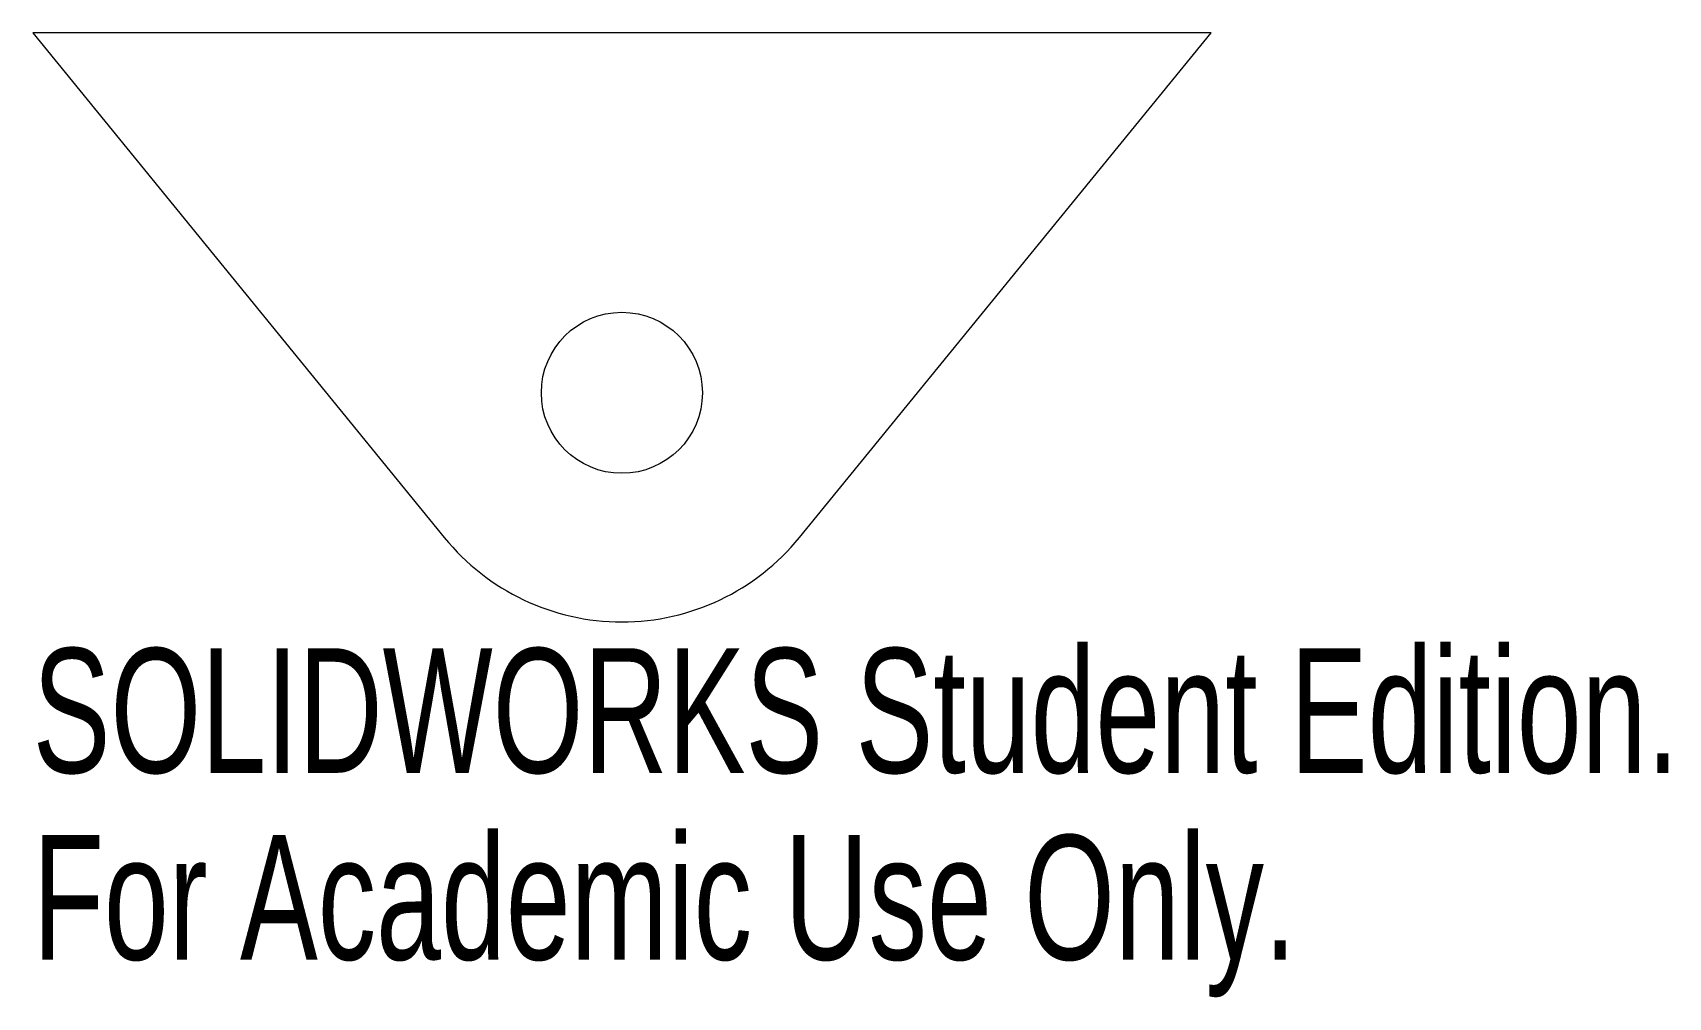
# Model space of a CAD drawing. Header units: inches. Extents: x -0.41 to 2.09, y -0.66 to 0.82.
import ezdxf

# ---------------------------------------------------------------- set-up
doc = ezdxf.new("R2010")
doc.units = ezdxf.units.IN
doc.header["$MEASUREMENT"] = 0
doc.styles.add('SLDTEXTSTYLE0', font='TXT', dxfattribs={"width": 0.7})

msp = doc.modelspace()

# ---------------------------------------------------------------- linework, layer by layer
at = {"color": 7, "linetype": 'Continuous', "lineweight": 15}
for p, q in [((-0.4055, 0.8181), (0.2232, 0.0469)), ((1.3945, 0.8181), (-0.4055, 0.8181)), ((0.7658, 0.0469), (1.3945, 0.8181))]:
    msp.add_line(p, q, dxfattribs=at)
msp.add_circle((0.4945, 0.2681), 0.123, dxfattribs=at)
msp.add_arc((0.4945, 0.2681), 0.35, 219.1904, 320.8096, dxfattribs=at)

# ---------------------------------------------------------------- texts
at = {"color": 7, "linetype": 'Continuous', "char_height": 0.1903, "attachment_point": 1, "style": 'SLDTEXTSTYLE0'}
for s, insert in [('SOLIDWORKS Student Edition.', (-0.4055, -0.1221)), ('For Academic Use Only.', (-0.4055, -0.4075))]:
    msp.add_mtext(s, dxfattribs=dict(at, insert=insert))

doc.saveas('drawing.dxf')
